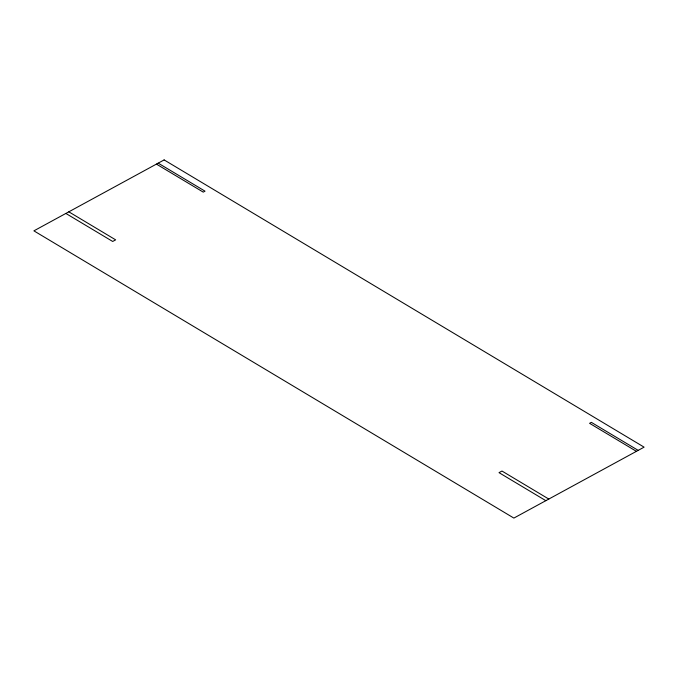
<?xml version="1.0" encoding="UTF-8"?>
<svg xmlns="http://www.w3.org/2000/svg" width="678" height="678" viewBox="0 0 678 678"><rect width="100%" height="100%" fill="white"/><g stroke="black" fill="none" stroke-linecap="round" stroke-linejoin="round"><path stroke-width="1.02" d="M158.203 163.144L205.027 191.162L203.256 192.128L156.432 164.11M638.184 450.37L591.352 422.352L589.58 423.318L636.405 451.336M68.825 211.824L115.65 239.851L112.692 241.461L65.868 213.443M548.799 499.059L501.974 471.04L499.016 472.651L545.841 500.669M164.127 159.915L33.9 230.851L513.873 518.085L644.1 447.149L164.127 159.915"/></g></svg>
